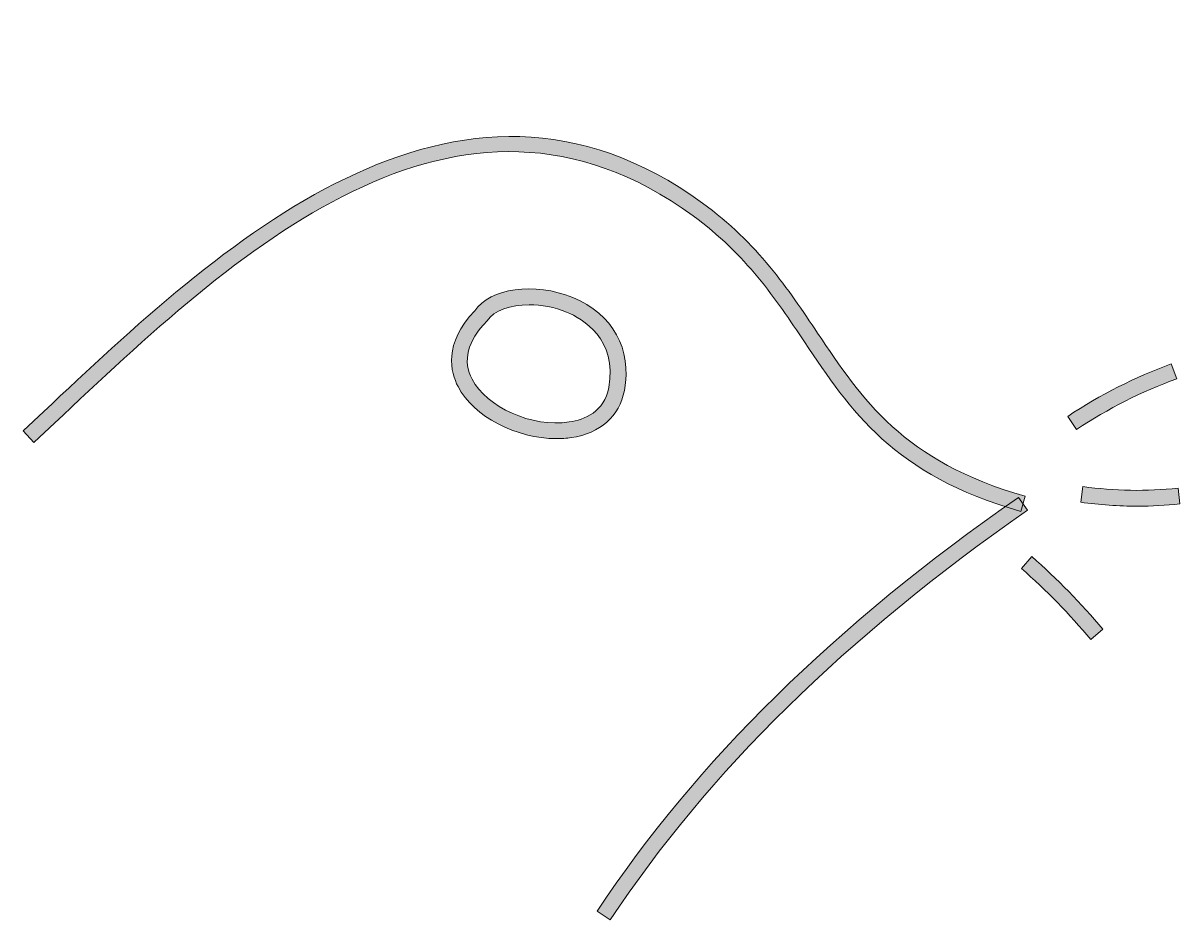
# Model space of a CAD drawing. Header units: millimetres. Extents: x 2.33 to 4.91, y -4.31 to -2.31.
import ezdxf

# ---------------------------------------------------------------- set-up
doc = ezdxf.new("R2010")
doc.units = ezdxf.units.MM
doc.header["$MEASUREMENT"] = 0
doc.layers.add('Outlines', color=7, linetype='Continuous', lineweight=0)

# ---------------------------------------------------------------- blocks, each defined once
blk = doc.blocks.new('Block_1')
at = {"layer": 'Outlines', "true_color": 0x231f20, "transparency": 33554687}
h = blk.add_hatch(color=250, dxfattribs=at)
h.dxf.hatch_style = 2
edge = h.paths.add_edge_path()
edge.add_spline(control_points=[(4.5513, -3.4022), (4.2671, -3.3211), (4.171, -3.1769), (4.069, -3.0243), (4.0049, -2.9283), (3.9388, -2.8293), (3.8206, -2.743), (3.294, -2.359), (2.7966, -2.8279), (2.3968, -3.205), (2.3968, -3.205), (2.3506, -3.2486), (2.3506, -3.2486), (2.3506, -3.2486), (2.3265, -3.2227), (2.3265, -3.2227), (2.3265, -3.2227), (2.3726, -3.1793), (2.3726, -3.1793), (2.7602, -2.814), (3.2914, -2.3132), (3.8413, -2.7144), (3.9646, -2.8045), (4.0328, -2.9063), (4.0983, -3.0046), (4.1965, -3.1517), (4.2891, -3.2908), (4.561, -3.3684), (4.561, -3.3684), (4.5513, -3.4022), (4.5513, -3.4022)], knot_values=[0, 0, 0, 0, 1, 1, 1, 2, 2, 2, 3, 3, 3, 4, 4, 4, 5, 5, 5, 6, 6, 6, 7, 7, 7, 8, 8, 8, 9, 9, 9, 10, 10, 10, 10], degree=3, periodic=0)
h = blk.add_hatch(color=250, dxfattribs=at)
h.dxf.hatch_style = 2
edge = h.paths.add_edge_path()
edge.add_spline(control_points=[(3.4549, -2.9413), (3.4134, -2.9413), (3.3769, -2.9538), (3.361, -2.9771), (3.3169, -3.0234), (3.3064, -3.0667), (3.3276, -3.1076), (3.3593, -3.1691), (3.4616, -3.216), (3.5441, -3.2027), (3.5788, -3.1977), (3.6223, -3.1802), (3.6325, -3.1259), (3.6325, -3.1259), (3.6325, -3.1259), (3.6325, -3.1259), (3.6528, -3.0179), (3.5736, -2.9724), (3.5386, -2.958), (3.5116, -2.9468), (3.4823, -2.9413), (3.4549, -2.9413)], knot_values=[0, 0, 0, 0, 1, 1, 1, 2, 2, 2, 3, 3, 3, 4, 4, 4, 5, 5, 5, 6, 6, 6, 7, 7, 7, 7], degree=3, periodic=0)
edge = h.paths.add_edge_path()
edge.add_spline(control_points=[(3.5159, -3.2399), (3.4265, -3.2399), (3.3311, -3.1914), (3.2963, -3.1238), (3.2801, -3.0923), (3.2632, -3.0286), (3.3336, -2.9549), (3.3681, -2.904), (3.4668, -2.8901), (3.5522, -2.9254), (3.6416, -2.9624), (3.6847, -3.0398), (3.6673, -3.1325), (3.6673, -3.1325), (3.6673, -3.1325), (3.6673, -3.1325), (3.6565, -3.19), (3.6134, -3.2282), (3.5491, -3.2377), (3.5383, -3.2393), (3.5271, -3.2399), (3.5159, -3.2399)], knot_values=[0, 0, 0, 0, 1, 1, 1, 2, 2, 2, 3, 3, 3, 4, 4, 4, 5, 5, 5, 6, 6, 6, 7, 7, 7, 7], degree=3, periodic=0)
h = blk.add_hatch(color=250, dxfattribs=at)
h.dxf.hatch_style = 2
edge = h.paths.add_edge_path()
edge.add_spline(control_points=[(4.6757, -3.2194), (4.6757, -3.2194), (4.6564, -3.1902), (4.6564, -3.1902), (4.7287, -3.1419), (4.8066, -3.1027), (4.8869, -3.0732), (4.8869, -3.0732), (4.8993, -3.1063), (4.8993, -3.1063), (4.8211, -3.1349), (4.746, -3.1729), (4.6757, -3.2194)], knot_values=[0, 0, 0, 0, 1, 1, 1, 2, 2, 2, 3, 3, 3, 4, 4, 4, 4], degree=3, periodic=0)
h = blk.add_hatch(color=250, dxfattribs=at)
h.dxf.hatch_style = 2
edge = h.paths.add_edge_path()
edge.add_spline(control_points=[(4.8121, -3.3905), (4.7697, -3.3905), (4.727, -3.3876), (4.685, -3.3817), (4.685, -3.3817), (4.6898, -3.3469), (4.6898, -3.3469), (4.7604, -3.3566), (4.8314, -3.3579), (4.9027, -3.3505), (4.9027, -3.3505), (4.9062, -3.3857), (4.9062, -3.3857), (4.8748, -3.3888), (4.8435, -3.3905), (4.8121, -3.3905)], knot_values=[0, 0, 0, 0, 1, 1, 1, 2, 2, 2, 3, 3, 3, 4, 4, 4, 5, 5, 5, 5], degree=3, periodic=0)
h = blk.add_hatch(color=250, dxfattribs=at)
h.dxf.hatch_style = 2
edge = h.paths.add_edge_path()
edge.add_spline(control_points=[(3.636, -4.3133), (3.636, -4.3133), (3.6067, -4.294), (3.6067, -4.294), (3.8285, -3.9588), (4.1358, -3.6568), (4.5461, -3.3709), (4.5461, -3.3709), (4.5661, -3.3998), (4.5661, -3.3998), (4.1596, -3.6832), (3.8554, -3.9822), (3.636, -4.3133)], knot_values=[0, 0, 0, 0, 1, 1, 1, 2, 2, 2, 3, 3, 3, 4, 4, 4, 4], degree=3, periodic=0)
h = blk.add_hatch(color=250, dxfattribs=at)
h.dxf.hatch_style = 2
edge = h.paths.add_edge_path()
edge.add_spline(control_points=[(4.7074, -3.688), (4.6602, -3.6315), (4.6082, -3.5781), (4.5527, -3.5293), (4.5527, -3.5293), (4.5761, -3.5028), (4.5761, -3.5028), (4.6326, -3.5528), (4.686, -3.6074), (4.7343, -3.6652), (4.7343, -3.6652), (4.7074, -3.688), (4.7074, -3.688)], knot_values=[0, 0, 0, 0, 1, 1, 1, 2, 2, 2, 3, 3, 3, 4, 4, 4, 4], degree=3, periodic=0)
at = {"layer": 'Outlines'}
for points, knots in [([(4.5513, -3.4022), (4.2671, -3.3211), (4.171, -3.1769), (4.069, -3.0243), (4.0049, -2.9283), (3.9388, -2.8293), (3.8206, -2.743), (3.294, -2.359), (2.7966, -2.8279), (2.3968, -3.205), (2.3968, -3.205), (2.3506, -3.2486), (2.3506, -3.2486), (2.3506, -3.2486), (2.3265, -3.2227), (2.3265, -3.2227), (2.3265, -3.2227), (2.3726, -3.1793), (2.3726, -3.1793), (2.7602, -2.814), (3.2914, -2.3132), (3.8413, -2.7144), (3.9646, -2.8045), (4.0328, -2.9063), (4.0983, -3.0046), (4.1965, -3.1517), (4.2891, -3.2908), (4.561, -3.3684), (4.561, -3.3684), (4.5513, -3.4022), (4.5513, -3.4022)], [0, 0, 0, 0, 1, 1, 1, 2, 2, 2, 3, 3, 3, 4, 4, 4, 5, 5, 5, 6, 6, 6, 7, 7, 7, 8, 8, 8, 9, 9, 9, 10, 10, 10, 10]), ([(3.5159, -3.2399), (3.4265, -3.2399), (3.3311, -3.1914), (3.2963, -3.1238), (3.2801, -3.0923), (3.2632, -3.0286), (3.3336, -2.9549), (3.3681, -2.904), (3.4668, -2.8901), (3.5522, -2.9254), (3.6416, -2.9624), (3.6847, -3.0398), (3.6673, -3.1325), (3.6673, -3.1325), (3.6673, -3.1325), (3.6673, -3.1325), (3.6565, -3.19), (3.6134, -3.2282), (3.5491, -3.2377), (3.5383, -3.2393), (3.5271, -3.2399), (3.5159, -3.2399)], [0, 0, 0, 0, 1, 1, 1, 2, 2, 2, 3, 3, 3, 4, 4, 4, 5, 5, 5, 6, 6, 6, 7, 7, 7, 7]), ([(3.4549, -2.9413), (3.4134, -2.9413), (3.3769, -2.9538), (3.361, -2.9771), (3.3169, -3.0234), (3.3064, -3.0667), (3.3276, -3.1076), (3.3593, -3.1691), (3.4616, -3.216), (3.5441, -3.2027), (3.5788, -3.1977), (3.6223, -3.1802), (3.6325, -3.1259), (3.6325, -3.1259), (3.6325, -3.1259), (3.6325, -3.1259), (3.6528, -3.0179), (3.5736, -2.9724), (3.5386, -2.958), (3.5116, -2.9468), (3.4823, -2.9413), (3.4549, -2.9413)], [0, 0, 0, 0, 1, 1, 1, 2, 2, 2, 3, 3, 3, 4, 4, 4, 5, 5, 5, 6, 6, 6, 7, 7, 7, 7]), ([(4.6757, -3.2194), (4.6757, -3.2194), (4.6564, -3.1902), (4.6564, -3.1902), (4.7287, -3.1419), (4.8066, -3.1027), (4.8869, -3.0732), (4.8869, -3.0732), (4.8993, -3.1063), (4.8993, -3.1063), (4.8211, -3.1349), (4.746, -3.1729), (4.6757, -3.2194)], [0, 0, 0, 0, 1, 1, 1, 2, 2, 2, 3, 3, 3, 4, 4, 4, 4]), ([(4.8121, -3.3905), (4.7697, -3.3905), (4.727, -3.3876), (4.685, -3.3817), (4.685, -3.3817), (4.6898, -3.3469), (4.6898, -3.3469), (4.7604, -3.3566), (4.8314, -3.3579), (4.9027, -3.3505), (4.9027, -3.3505), (4.9062, -3.3857), (4.9062, -3.3857), (4.8748, -3.3888), (4.8435, -3.3905), (4.8121, -3.3905)], [0, 0, 0, 0, 1, 1, 1, 2, 2, 2, 3, 3, 3, 4, 4, 4, 5, 5, 5, 5]), ([(3.636, -4.3133), (3.636, -4.3133), (3.6067, -4.294), (3.6067, -4.294), (3.8285, -3.9588), (4.1358, -3.6568), (4.5461, -3.3709), (4.5461, -3.3709), (4.5661, -3.3998), (4.5661, -3.3998), (4.1596, -3.6832), (3.8554, -3.9822), (3.636, -4.3133)], [0, 0, 0, 0, 1, 1, 1, 2, 2, 2, 3, 3, 3, 4, 4, 4, 4]), ([(4.7074, -3.688), (4.6602, -3.6315), (4.6082, -3.5781), (4.5527, -3.5293), (4.5527, -3.5293), (4.5761, -3.5028), (4.5761, -3.5028), (4.6326, -3.5528), (4.686, -3.6074), (4.7343, -3.6652), (4.7343, -3.6652), (4.7074, -3.688), (4.7074, -3.688)], [0, 0, 0, 0, 1, 1, 1, 2, 2, 2, 3, 3, 3, 4, 4, 4, 4])]:
    blk.add_open_spline(points, degree=3, knots=knots, dxfattribs=at)

msp = doc.modelspace()

# ---------------------------------------------------------------- block references
at = {"layer": 'Outlines'}
msp.add_blockref('Block_1', (0, 0), dxfattribs=at)

doc.saveas('drawing.dxf')
